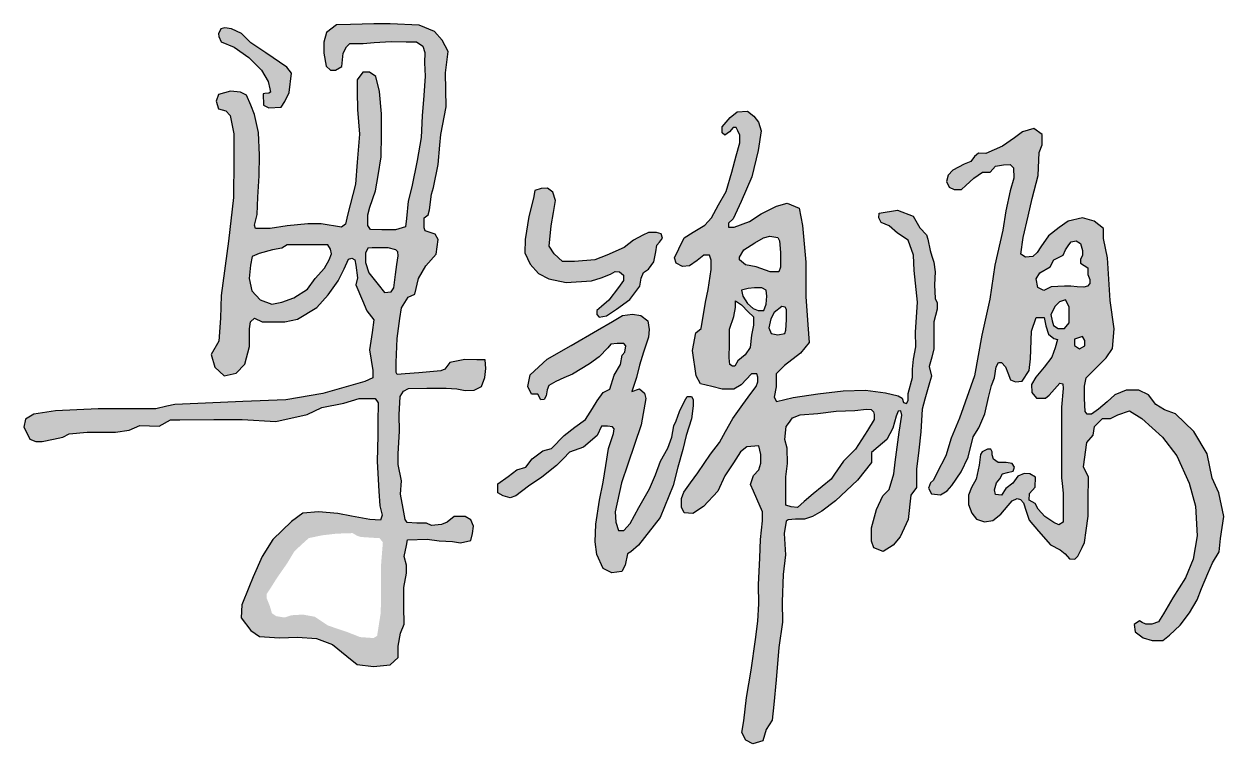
# Model space of a CAD drawing. Extents: x -534 to 560, y 572 to 1344.
# Drawn here: x 512.36 to 530.55, y 754.26 to 765.17 of the extents above; entities that cross this region are included whole.
import ezdxf

# ---------------------------------------------------------------- set-up
doc = ezdxf.new("R2010")
doc.units = 0
doc.header["$LTSCALE"] = 1000
doc.header["$MEASUREMENT"] = 0
doc.layers.add('TK', color=7, linetype='Continuous')
doc.layers.add('外轮廓线', color=2, linetype='Continuous')

# ---------------------------------------------------------------- blocks, each defined once
blk = doc.blocks.new('BFGGFHBDRSGS')
at = {"layer": 'TK'}
h = blk.add_hatch(color=4, dxfattribs=at)
h.dxf.hatch_style = 1
h.paths.add_polyline_path([(382090.7, -200856.2), (382076.7, -200860.1), (382073.7, -200867.8), (382076.5, -200876.9), (382085.2, -200878.9), (382090.1, -200884.5), (382094.4, -200905.8), (382094.3, -200936.5), (382093.9, -200980.2), (382088.1, -201030.9), (382079.6, -201094.6), (382079, -201120.8), (382076.9, -201147.8), (382068.1, -201163.2), (382072.3, -201177.9), (382083.1, -201188.2), (382097.3, -201185), (382107.4, -201174.5), (382112.8, -201154.1), (382112.8, -201133.5), (382114, -201125.2), (382118.5, -201120.9), (382127.4, -201125.1), (382140.6, -201125.1), (382153.7, -201125.1), (382168.8, -201122), (382191.3, -201108.4), (382204.3, -201093.6), (382216.1, -201077.5), (382223.1, -201063.3), (382228.3, -201052), (382232.2, -201051), (382235.5, -201052.8), (382236.6, -201059.1), (382238.6, -201073.9), (382236.5, -201082.1), (382244.4, -201100.1), (382249.6, -201112.2), (382257.7, -201122.8), (382255.6, -201137.8), (382252.8, -201158), (382256.6, -201182.1), (382256.6, -201190.5), (382247.3, -201194.8), (382198.1, -201208.8), (382155.1, -201216), (382104.9, -201218.2), (382061.4, -201220), (382025.6, -201221.6), (382016.2, -201223.7), (382003.6, -201226.6), (381978.9, -201226.6), (381936.4, -201226.7), (381886.5, -201229), (381861.3, -201233), (381851.5, -201238.8), (381849.7, -201248), (381853, -201254.7), (381856.6, -201262), (381863.4, -201264.9), (381870.9, -201264.9), (381884.3, -201261.9), (381895, -201259.5), (381902.3, -201255.7), (381923.5, -201253.9), (381956.4, -201254), (381972.5, -201251.6), (381984.7, -201246.1), (382007.3, -201246.7), (382020.5, -201239.3), (382031.5, -201239.3), (382071.2, -201239.1), (382104.1, -201239.1), (382143.3, -201241.4), (382179.9, -201233.2), (382197, -201224.9), (382222.6, -201220), (382240.4, -201214.5), (382259.1, -201214.5), (382262.6, -201219.7), (382262.4, -201242.3), (382262.3, -201257.7), (382261.5, -201288.2), (382263.6, -201322.8), (382264.6, -201339.7), (382267.3, -201350.6), (382265.4, -201356.5), (382253, -201355.8), (382231.8, -201351.7), (382215.7, -201348.7), (382193.1, -201346.8), (382174.7, -201348.4), (382161.7, -201358.2), (382140, -201379.1), (382127.3, -201398.7), (382116.8, -201422.5), (382111.9, -201435), (382103.9, -201455.2), (382102.8, -201470.5), (382114.4, -201485.3), (382124.5, -201492.3), (382147.5, -201493.8), (382168.5, -201493.1), (382191, -201494.4), (382209.6, -201501.6), (382226.2, -201515.2), (382238.1, -201525), (382257.4, -201527.3), (382276.7, -201525.2), (382285.9, -201516.7), (382285.9, -201503.5), (382288.7, -201488.4), (382293, -201477.6), (382292.7, -201457.2), (382292.6, -201435.2), (382295.8, -201418.3), (382295.8, -201409.1), (382293.2, -201399), (382295.6, -201386.1), (382296.8, -201379.6), (382319.8, -201378.6), (382333.9, -201380.7), (382349.4, -201381.3), (382358.8, -201383), (382370.8, -201380.1), (382372.8, -201372), (382374, -201363.3), (382370.8, -201356.2), (382364, -201352.2), (382351.4, -201352.2), (382343.3, -201358.8), (382336.4, -201361.6), (382324.8, -201362.6), (382319.2, -201359.8), (382307.8, -201359.8), (382296.5, -201359.4), (382294.3, -201355.9), (382291.9, -201342.7), (382288.9, -201326.2), (382290.1, -201310.7), (382286.1, -201291.4), (382286.1, -201279.1), (382287.6, -201252.7), (382287.4, -201233.7), (382288.2, -201212.1), (382292.1, -201206.1), (382298, -201203.1), (382319.6, -201202.6), (382342.1, -201202.5), (382354.4, -201203.4), (382364, -201205.4), (382374.7, -201204.9), (382383.3, -201200.7), (382387.1, -201190.1), (382388.3, -201179.5), (382387.5, -201169.4), (382377.8, -201169.4), (382363.9, -201169), (382346.3, -201172.7), (382340.5, -201180.5), (382335.8, -201182.3), (382310.1, -201184.5), (382294.2, -201185.9), (382284.9, -201186.7), (382283.6, -201184.2), (382283.6, -201172.5), (382284.9, -201144.5), (382288.1, -201121.1), (382289.8, -201108.8), (382297.8, -201096.5), (382305.3, -201093), (382309.7, -201074.6), (382318.5, -201059.9), (382330.2, -201046.3), (382332.7, -201029.2), (382329.2, -201022.8), (382317.4, -201019.1), (382316.2, -201015.4), (382316.2, -201003.8), (382321.2, -201000.4), (382322.7, -200994.6), (382325, -200976.3), (382327.1, -200968.3), (382332.7, -200941.7), (382334.7, -200919), (382335.8, -200906.7), (382342, -200874.5), (382341.3, -200834.7), (382344.3, -200809.9), (382337.3, -200796.8), (382328.5, -200786.7), (382310.7, -200779.2), (382276.9, -200777.7), (382257.7, -200777.7), (382230.5, -200778.3), (382214.3, -200778.6), (382202.4, -200787.6), (382199.5, -200798.9), (382199.5, -200811.7), (382202.2, -200827.1), (382207, -200831.7), (382212.8, -200831.7), (382220.3, -200827.2), (382221.9, -200811.9), (382225.7, -200804.3), (382229.6, -200800.7), (382245.1, -200800.5), (382258, -200799.3), (382277.8, -200798.3), (382295.5, -200798.4), (382307.3, -200798.4), (382315, -200803.7), (382317.3, -200810.9), (382316.9, -200822.9), (382317.6, -200838.5), (382315.9, -200861.2), (382314, -200885), (382312.8, -200910.1), (382308.1, -200936.9), (382301.8, -200967.6), (382297.8, -200984.4), (382295.8, -201004.6), (382294.6, -201014.5), (382282.9, -201017.9), (382266.9, -201017.9), (382253.6, -201017.3), (382250.5, -201012.8), (382250.5, -201000.4), (382253.2, -200991.5), (382259.8, -200972.3), (382262.6, -200954.5), (382266.1, -200932.6), (382266.6, -200907.1), (382266.5, -200882.6), (382264.2, -200856.5), (382260.1, -200839), (382252.5, -200833.8), (382244.8, -200833.8), (382238.2, -200843.1), (382238.2, -200857), (382238.5, -200877.5), (382240.9, -200906.2), (382238.3, -200938.8), (382236.3, -200964.6), (382227.1, -201000.7), (382224.7, -201011.1), (382219.8, -201014.6), (382196.1, -201010.7), (382180.7, -201010.7), (382156.7, -201013.3), (382136.7, -201016.4), (382119.7, -201016.4), (382118.4, -201012.4), (382121.8, -201000), (382122.6, -200979.6), (382124, -200954.8), (382124.2, -200930.6), (382123.3, -200904.5), (382118.6, -200883.5), (382114.3, -200872.3), (382109.1, -200860.7), (382102.3, -200857.2)])
h.paths.add_polyline_path([(382452.3, -201216.3), (382449.1, -201209.5), (382441.5, -201209.5), (382437.4, -201200.6), (382440, -201186.8), (382459.7, -201168.9), (382487.9, -201152.7), (382518.6, -201135), (382535.8, -201124.8), (382547.5, -201117.8), (382559.2, -201116.3), (382569, -201117.6), (382577.2, -201124), (382578.9, -201134.2), (382577.8, -201142.9), (382572.2, -201160.7), (382567.4, -201175.9), (382563.9, -201190.1), (382558.7, -201206.4), (382567.3, -201203.3), (382573.2, -201208.3), (382574.7, -201214.7), (382569.6, -201245.2), (382553.9, -201291), (382546.4, -201313), (382539.2, -201346.9), (382540, -201358.9), (382543, -201368.4), (382549.2, -201368.4), (382556.7, -201360.2), (382566.6, -201341.8), (382579, -201319.8), (382586, -201303.5), (382592, -201287.8), (382600.7, -201272.7), (382605.1, -201259.7), (382607.6, -201246.4), (382610.3, -201240.5), (382614.3, -201229.7), (382619.8, -201217.8), (382623, -201212.4), (382628.2, -201212.4), (382630, -201215.6), (382630, -201223), (382628.1, -201238.2), (382621.9, -201257.7), (382618.2, -201273.9), (382612, -201294.7), (382606.7, -201316), (382591.4, -201353.3), (382566.5, -201385.5), (382557.2, -201393.3), (382553.3, -201395.7), (382550.8, -201409), (382546.9, -201416.3), (382535.2, -201417.8), (382525.3, -201412.7), (382517.8, -201396.4), (382515.6, -201381.6), (382516.4, -201361.3), (382520.9, -201333.1), (382525.2, -201312.2), (382528.3, -201292.8), (382531.5, -201272.8), (382535.1, -201261.2), (382537, -201255.3), (382538.1, -201249.8), (382536.1, -201247.8), (382530.3, -201246.7), (382523.2, -201246.7), (382518, -201257.6), (382502, -201271.2), (382485.7, -201277), (382479, -201284.5), (382470.5, -201292.9), (382453.5, -201306.3), (382438.1, -201316.7), (382423.3, -201328), (382416.7, -201330.6), (382408.5, -201328.3), (382402.4, -201324.5), (382402.4, -201314.1), (382414.5, -201305.6), (382424.6, -201297.8), (382434.8, -201294.8), (382442.2, -201285), (382454.7, -201275.7), (382464.9, -201272.8), (382479.6, -201257.8), (382492, -201248.2), (382504.4, -201239), (382512.6, -201226.4), (382518.3, -201217.5), (382525.2, -201207.6), (382532.9, -201203.7), (382538.1, -201187.5), (382545.2, -201175.1), (382547.4, -201164.2), (382550.5, -201160.5), (382551.4, -201153.1), (382549.3, -201150.5), (382541.3, -201150.4), (382534, -201151.2), (382530.7, -201155.3), (382520.6, -201165.9), (382509.1, -201174.3), (382489.5, -201186.1), (382479.4, -201190.4), (382470, -201194.6), (382461.8, -201199.5), (382459.8, -201204.6), (382458.8, -201211.4), (382456.2, -201215.6)])
h.paths.add_polyline_path([(382847.1, -200998.5), (382868.2, -200995.1), (382886.6, -201001.9), (382894.4, -201015.6), (382902.1, -201023.6), (382903.9, -201028.9), (382906.4, -201042.1), (382908.4, -201048.4), (382910.6, -201055.5), (382912.2, -201067), (382911.6, -201082), (382912.2, -201098), (382914.7, -201103.2), (382914.7, -201110.5), (382910.7, -201125.2), (382910.7, -201140.7), (382910.7, -201156.7), (382908.3, -201166.4), (382905.3, -201177.3), (382907.8, -201188.4), (382905.5, -201196.5), (382900.4, -201215.5), (382897.2, -201227.2), (382895.4, -201253.5), (382893.1, -201274.7), (382890.4, -201296.9), (382890.4, -201318.2), (382883.9, -201327.4), (382880.8, -201355.6), (382871.5, -201376.1), (382863.4, -201385.6), (382851.7, -201393.2), (382840.8, -201388.6), (382838, -201381.1), (382838, -201365.4), (382843.7, -201344), (382851.1, -201328.3), (382858.5, -201320.6), (382864, -201302.6), (382865.5, -201288.8), (382870.4, -201253.9), (382873.2, -201233.9), (382872.3, -201228.8), (382869.2, -201229.4), (382866.7, -201235.2), (382862.7, -201249.2), (382855.9, -201262.6), (382845.9, -201271.1), (382838.1, -201277.7), (382838.1, -201289.3), (382821.8, -201309.7), (382796.1, -201333.8), (382780, -201346.1), (382769.1, -201352.3), (382759.9, -201355.2), (382749.3, -201355.2), (382740.8, -201356.1), (382738.5, -201357.7), (382736.3, -201372), (382737.6, -201397.1), (382735.2, -201420), (382733.9, -201451.8), (382734.4, -201475.3), (382730.1, -201504.9), (382727, -201542.9), (382724.2, -201571.4), (382722.3, -201589.8), (382715, -201600.6), (382711.2, -201613.9), (382699.7, -201617.5), (382691.4, -201613), (382686.7, -201604.1), (382689.3, -201590.4), (382692.4, -201563.4), (382697.6, -201531.4), (382702.8, -201495.5), (382705.5, -201474.4), (382706.7, -201453.9), (382706.4, -201431.9), (382707.7, -201400.3), (382708.7, -201379), (382711.1, -201357.3), (382711.1, -201346.7), (382704.4, -201331.7), (382700.3, -201322.6), (382696.8, -201314.9), (382700.3, -201304.5), (382706.8, -201297.7), (382709, -201290.1), (382709, -201279.8), (382706.8, -201269.9), (382692.5, -201270.8), (382685.3, -201276.7), (382676.9, -201289.5), (382666.9, -201304.8), (382658.7, -201322.5), (382642.1, -201340.6), (382629.6, -201348.8), (382619.7, -201347.8), (382616.3, -201341.5), (382616.3, -201331.3), (382619, -201323.7), (382627, -201312.8), (382635.5, -201301.3), (382650.1, -201279.4), (382660.6, -201265.8), (382667.8, -201253.1), (382676.2, -201237.8), (382688.1, -201221.4), (382697.3, -201208.7), (382703.4, -201200.5), (382705.4, -201195), (382705.4, -201189.7), (382704.2, -201185.8), (382698.1, -201185.8), (382686, -201198.8), (382677.4, -201203.6), (382663.9, -201203.8), (382651.7, -201200.6), (382638.5, -201197.4), (382633.5, -201188.3), (382629.2, -201158.5), (382633, -201138.1), (382639.2, -201133.1), (382644.4, -201102.4), (382647.5, -201087.6), (382651.1, -201064.3), (382651.1, -201053.4), (382649, -201047.6), (382642.6, -201047.6), (382634.6, -201053.5), (382625.8, -201059.9), (382617.8, -201060.6), (382610.2, -201056.6), (382608.2, -201050.4), (382613.2, -201040.1), (382619.6, -201027.1), (382630.2, -201020.5), (382643.5, -201012.3), (382651.5, -201003.9), (382659.6, -200988.6), (382668.7, -200973.1), (382675.1, -200950.7), (382680.3, -200931.6), (382684.5, -200916.4), (382684.5, -200907.4), (382682.1, -200902.3), (382680.3, -200898.7), (382676.8, -200898.7), (382672.4, -200903.7), (382666.9, -200907.3), (382664, -200904.7), (382664, -200897.7), (382673.1, -200886.7), (382681.2, -200880.4), (382693.4, -200879.3), (382700.7, -200885.1), (382706.4, -200892.3), (382709.5, -200902.4), (382705.9, -200925.3), (382698.3, -200955.9), (382686.1, -200984.8), (382676.8, -201004.9), (382671.4, -201010), (382671.4, -201014.9), (382678, -201014.9), (382695.7, -201008), (382709.4, -200999.1), (382727.3, -200990.3), (382739.7, -200986.6), (382753.7, -200992.7), (382757.5, -201013), (382761.4, -201055.5), (382761.4, -201095.6), (382763.9, -201128.7), (382765.4, -201149.2), (382755.3, -201161.9), (382736.6, -201176.1), (382726.9, -201185.8), (382726.9, -201201), (382724.7, -201213.2), (382727.1, -201218), (382746.8, -201213.6), (382775.4, -201209.2), (382804.8, -201205.6), (382831.2, -201204.8), (382854.2, -201207.8), (382869, -201211.4), (382873.7, -201214.1), (382875.2, -201219.1), (382878.9, -201220.3), (382880.9, -201217), (382880.9, -201208.8), (382885.9, -201189.9), (382885.9, -201180.2), (382887, -201168.9), (382889.6, -201154.5), (382889.5, -201137.2), (382891.6, -201102.1), (382887.7, -201065.2), (382887, -201047.6), (382880.7, -201030.1), (382868.4, -201021.8), (382858.8, -201013.3), (382849.2, -201009.3), (382846.6, -201004)])
h.paths.add_polyline_path([(382445.3, -200972.1), (382443.8, -200981), (382438.4, -201002.3), (382434.1, -201029.3), (382433.6, -201044.7), (382440, -201057.8), (382449.6, -201068.7), (382461.8, -201075.2), (382481.9, -201079.2), (382511.4, -201077.5), (382522.8, -201073.7), (382533.7, -201069.7), (382539, -201066.6), (382544, -201067), (382548.7, -201070.9), (382548.7, -201077.1), (382543.1, -201085.1), (382531.7, -201099.9), (382523.2, -201107.2), (382517.6, -201112), (382517.6, -201116.5), (382520.5, -201119.9), (382528.8, -201118.1), (382540.5, -201110.2), (382556.3, -201099.3), (382567.9, -201083.4), (382569.3, -201074.1), (382572.3, -201067.5), (382578.1, -201063.8), (382584.3, -201055.3), (382586.5, -201043.4), (382587.6, -201035.8), (382590.9, -201032.1), (382594.4, -201027.5), (382592.6, -201022.5), (382587.2, -201020.8), (382577.8, -201020.8), (382571.5, -201024), (382560.5, -201030), (382549.7, -201038.3), (382529.5, -201047.5), (382515.4, -201052.7), (382491.6, -201054.7), (382477.6, -201054.7), (382467.8, -201045.7), (382462.1, -201037.1), (382464.6, -201013.2), (382467.2, -200997.8), (382469.7, -200983.6), (382466.4, -200973.9), (382460, -200969.4), (382452.9, -200969.6)])
h.paths.add_polyline_path([(383150.4, -201473.9), (383144.3, -201478.2), (383145.5, -201486.9), (383154.9, -201493.6), (383165.3, -201496.9), (383177.9, -201496.9), (383185.5, -201490.7), (383197.9, -201478.8), (383208.9, -201464.5), (383217.6, -201449.4), (383223, -201436.3), (383230.4, -201418.8), (383235.7, -201406.4), (383243.4, -201393.5), (383244.8, -201377.9), (383249, -201352.4), (383242.9, -201324.8), (383235.2, -201307.4), (383229.3, -201279.1), (383213.9, -201252.9), (383192.7, -201232.3), (383179.6, -201227.8), (383169.6, -201221.5), (383161.1, -201210.5), (383149.7, -201204.8), (383135.1, -201204.8), (383121.6, -201210.3), (383112.7, -201218.3), (383102.9, -201227.2), (383094.7, -201233), (383089.7, -201233), (383087.2, -201229.8), (383086.3, -201214.6), (383086.5, -201200.2), (383088.5, -201190.4), (383101.3, -201177.7), (383111.5, -201167.3), (383119.2, -201156.2), (383120.9, -201133.5), (383116.2, -201100.1), (383113.1, -201050.5), (383108.5, -201027.9), (383108.5, -201016.4), (383097.8, -201007.8), (383083.9, -201003.7), (383067.4, -201007.6), (383056.7, -201015), (383044.3, -201024.9), (383035.5, -201037.5), (383031.2, -201044.4), (383026.3, -201049), (383017.5, -201049.9), (383012.3, -201046.2), (383014.8, -201026.8), (383020.8, -201001.9), (383025.4, -200981.2), (383032.5, -200954.6), (383033.4, -200927.7), (383037, -200918.9), (383037, -200906.5), (383027.4, -200899.8), (383014, -200903.4), (383004.8, -200910.6), (382990.6, -200920.1), (382971.4, -200929), (382962.6, -200928.5), (382958, -200932.2), (382953.9, -200938), (382946.1, -200941.3), (382932.7, -200948.3), (382927.4, -200954), (382925.6, -200961.3), (382928.4, -200968), (382934.5, -200970.9), (382943.1, -200970.9), (382948.2, -200966.1), (382957.4, -200957.5), (382967.5, -200950.5), (382976.4, -200950.5), (382982.5, -200943.6), (382991.8, -200942), (382999.9, -200941.6), (383003.6, -200945.4), (383003.8, -200957.7), (382999.8, -200972.5), (382994.8, -200995.6), (382991, -201018.4), (382981.7, -201059.1), (382976.2, -201098.7), (382966.8, -201140.9), (382958.1, -201188.3), (382940.6, -201237.4), (382930.9, -201260.7), (382924.8, -201281.4), (382914.3, -201301.5), (382910.4, -201309.7), (382906.7, -201312.8), (382904.4, -201319.1), (382907.8, -201325.6), (382918.4, -201326.8), (382926.1, -201322.3), (382931.7, -201316.2), (382942.4, -201300.3), (382950.9, -201283.2), (382956.7, -201259.2), (382963.1, -201248.7), (382970.2, -201232.5), (382974.6, -201213.4), (382977.9, -201199.4), (382981.5, -201190.4), (382983.5, -201177.7), (382986, -201172.5), (382989.7, -201172.5), (382994.1, -201177.5), (382997.1, -201184.8), (383000.3, -201192.8), (383005.8, -201195.1), (383013.6, -201194.4), (383021.7, -201181.8), (383023.6, -201168.3), (383024.7, -201135.9), (383029.9, -201120.3), (383039.5, -201120.1), (383041.3, -201129.9), (383044.4, -201139.7), (383050.5, -201144.5), (383055.1, -201145.9), (383052, -201155.3), (383048.4, -201166.3), (383039.5, -201178.1), (383029.6, -201189.8), (383024.6, -201198.1), (383025, -201207.7), (383030.3, -201214.2), (383040.9, -201214.2), (383045.3, -201210.6), (383051.3, -201203.8), (383057.5, -201196.8), (383061.3, -201197.5), (383061.7, -201203), (383059.7, -201224.7), (383059.7, -201256.1), (383059.6, -201307.4), (383060.3, -201313.5), (383061.6, -201325.5), (383061.6, -201347.3), (383061.5, -201358.8), (383056.6, -201362.1), (383050.6, -201359.2), (383040.2, -201352.2), (383032.3, -201343.5), (383028.9, -201337), (383022, -201333.1), (383022.4, -201325.4), (383028.7, -201317.9), (383029.2, -201306.2), (383022.6, -201302.3), (383016, -201301.9), (383008.7, -201305.3), (383003, -201313.3), (382994.8, -201319.4), (382989.8, -201327.3), (382982.7, -201326.7), (382981.3, -201321.2), (382983.7, -201313), (382987.8, -201308.1), (382990.7, -201302.5), (382996.6, -201301), (383003.2, -201299.3), (383004.8, -201294.8), (383002.1, -201290.5), (382995.1, -201289.2), (382985.7, -201289.1), (382980.1, -201285.5), (382978.7, -201280.3), (382978.9, -201276.9), (382977.2, -201273.6), (382973.2, -201273.6), (382966.9, -201276.6), (382965, -201280), (382963.6, -201292.4), (382960.1, -201308.6), (382954.8, -201318.2), (382951.1, -201327.3), (382951.1, -201338.3), (382955.2, -201348.3), (382960.5, -201355.3), (382969.9, -201358.6), (382979.6, -201356.9), (382988.8, -201349.3), (382997.2, -201339.5), (383002, -201333.8), (383007.7, -201331.2), (383011.7, -201332.5), (383015.2, -201336.3), (383018.4, -201346.1), (383021.7, -201356.5), (383032.8, -201369.2), (383046.7, -201385.1), (383057.9, -201390.9), (383064, -201395.8), (383068.8, -201401.7), (383075.1, -201402), (383078.5, -201398.3), (383083.5, -201388.4), (383086.5, -201382.6), (383088.2, -201368.7), (383090.8, -201352), (383090.8, -201332.6), (383091, -201306.2), (383085.1, -201294.1), (383089.2, -201266), (383096.7, -201257.5), (383097.9, -201247.2), (383107.4, -201238), (383116.8, -201238), (383125.2, -201233.6), (383138.7, -201228.9), (383153.3, -201237.9), (383177.5, -201259.7), (383194.1, -201281.4), (383208.4, -201313.3), (383215.8, -201340.3), (383217.8, -201374.6), (383213.3, -201402.1), (383204.3, -201423.9), (383189.6, -201446.9), (383178.6, -201465.6), (383172.5, -201475.2), (383164.8, -201477.6), (383157.8, -201477.6), (383153.7, -201475.8)])
h.paths.add_polyline_path([(382079.3, -200783.3), (382076.7, -200789.1), (382077, -200792.3), (382079.8, -200798.7), (382094.8, -200804.9), (382112, -200816.7), (382126.7, -200831.8), (382134.5, -200844.7), (382136.5, -200853.6), (382137, -200857.4), (382135.2, -200858.4), (382130.7, -200859), (382128.7, -200859.3), (382129.2, -200872.3), (382135.2, -200875.4), (382149.6, -200874.6), (382154, -200868.2), (382159, -200857.6), (382161.7, -200835.1), (382156.3, -200828.2), (382131.6, -200811.4), (382114.2, -200799.6), (382103.3, -200789), (382091.8, -200783.5), (382083.9, -200782.4)], flags=17)
h.paths.add_polyline_path([(382250.7, -201039.3), (382247.9, -201045.1), (382247.9, -201055.9), (382252, -201068.1), (382262.9, -201081.6), (382270.3, -201090.8), (382277.7, -201090.2), (382281, -201085.6), (382282.9, -201070.1), (382284.5, -201058.3), (382286, -201048), (382285.7, -201043.4), (382283.2, -201041), (382274.5, -201038.8), (382267.5, -201038.8), (382255.9, -201038.8)], flags=16)
h.paths.add_polyline_path([(382207.1, -201040.4), (382203.9, -201035.3), (382193.2, -201035.3), (382175.7, -201035.5), (382156.8, -201035.5), (382150.5, -201039.4), (382139.6, -201041.3), (382124.1, -201045.3), (382115.7, -201048.8), (382113.8, -201059), (382112.3, -201074.5), (382115.6, -201089.2), (382125, -201099.5), (382138.9, -201104.4), (382150.2, -201102.2), (382164.2, -201097.2), (382180.4, -201086.9), (382189.3, -201074.8), (382200.3, -201062.5), (382205.5, -201052.7), (382208.2, -201045.7)], flags=16)
h.paths.add_polyline_path([(382268.2, -201382.3), (382264, -201377.1), (382257.6, -201377.1), (382242.6, -201376.1), (382238.5, -201374.8), (382232.8, -201371.6), (382214.5, -201372.2), (382197.8, -201374.1), (382181.8, -201377.4), (382175.5, -201383.1), (382165.2, -201392.6), (382156.6, -201406.8), (382144.4, -201424.4), (382136.6, -201436.8), (382132.8, -201442.4), (382132.8, -201447.7), (382136.3, -201456.4), (382138.9, -201465.2), (382144, -201468.5), (382153.5, -201470), (382161.7, -201467.4), (382174.9, -201466.6), (382188.7, -201469.1), (382204, -201479.3), (382226.7, -201487), (382241.8, -201492.9), (382257.3, -201494), (382261.5, -201491.5), (382265.6, -201465.3), (382266.2, -201447.3), (382266.2, -201422.6), (382266.2, -201407.5), (382267.6, -201390)], flags=16)
h.paths.add_polyline_path([(382733.5, -201107.3), (382724.4, -201114.4), (382720.5, -201121.8), (382718.2, -201132.1), (382720.9, -201138.6), (382728.7, -201140.3), (382736.8, -201138.6), (382738.1, -201134.9), (382739, -201122.8), (382739, -201110.9), (382737.4, -201108.2)], flags=16)
h.paths.add_polyline_path([(382694.2, -201086.4), (382686.4, -201088.2), (382688, -201095.1), (382693.6, -201103.8), (382699.9, -201109.6), (382705.7, -201112), (382712.4, -201112), (382715.2, -201104.6), (382716.1, -201095.3), (382715, -201088.3), (382710.2, -201085.5), (382701.6, -201085.5)], flags=16)
h.paths.add_polyline_path([(382679.6, -201100.6), (382686.3, -201105.5), (382694.3, -201113.4), (382700.4, -201119.5), (382700.4, -201129.1), (382698.2, -201140.6), (382696.4, -201155.2), (382690.8, -201163.7), (382682.2, -201170.6), (382678.6, -201176.9), (382676.1, -201176.9), (382672.9, -201175.1), (382672.2, -201167), (382672.4, -201150.8), (382672.6, -201133.8), (382677.6, -201119.1), (382679.6, -201108.4), (382679.6, -201104.2)], flags=16)
h.paths.add_polyline_path([(382684.1, -201049.8), (382689.2, -201041.3), (382702.1, -201032.9), (382711.9, -201027.1), (382719.3, -201025.4), (382728.7, -201026.9), (382730.8, -201030.5), (382731.8, -201044.2), (382731.9, -201061.3), (382729.8, -201066.8), (382720, -201066.8), (382703.5, -201061), (382691.2, -201058.6), (382684.1, -201052.8)], flags=16)
h.paths.add_polyline_path([(382741.1, -201243.7), (382746, -201237.3), (382754.7, -201233.5), (382775.4, -201232.2), (382796.8, -201229.5), (382818.6, -201228.5), (382832, -201227.1), (382837.8, -201227.5), (382840.2, -201230.3), (382841.2, -201233.1), (382841.2, -201239.2), (382833.3, -201251.9), (382819.2, -201273.7), (382805.4, -201287.5), (382795, -201302.9), (382791.1, -201308.6), (382770, -201325.9), (382759.6, -201334.9), (382751.7, -201341.8), (382744.2, -201341), (382738.1, -201338.9), (382738, -201318.7), (382738, -201306), (382739.9, -201290.3), (382739.5, -201272.6), (382736.8, -201262.6), (382738.7, -201247.4)], flags=16)
h.paths.add_polyline_path([(383063.1, -201083.4), (383047.6, -201084.5), (383039.1, -201088.7), (383031.8, -201085), (383029.9, -201075), (383034.4, -201068.2), (383046.3, -201061.2), (383050.6, -201052.8), (383061.7, -201047.6), (383064.3, -201041.1), (383068.2, -201035.5), (383070.7, -201031.8), (383076.7, -201030.5), (383081.9, -201033.8), (383084.1, -201042), (383084, -201047.5), (383081.9, -201052.6), (383081.9, -201056.7), (383085.9, -201059.4), (383090.2, -201062.3), (383090.2, -201069.8), (383092.5, -201075.9), (383092.5, -201080.5), (383090, -201083.5), (383085.7, -201084.7), (383078, -201084.5), (383070.5, -201083.4)], flags=16)
h.paths.add_polyline_path([(383064.3, -201099.6), (383057.2, -201101.9), (383052, -201106.8), (383047.1, -201116.5), (383048.8, -201123.9), (383050.2, -201129.6), (383055.7, -201132.8), (383062.9, -201132.8), (383068.7, -201126.4), (383068.7, -201118.2), (383068.4, -201107.6)], flags=16)
h.paths.add_polyline_path([(383083.9, -201142.4), (383074.9, -201145.3), (383074.9, -201152.9), (383080.4, -201156.5), (383086.8, -201153), (383086.8, -201146.8)], flags=16)
at = {"layer": 'TK', "color": 4}
blk.add_lwpolyline([(382090.7, -200856.2), (382076.7, -200860.1), (382073.7, -200867.8), (382076.5, -200876.9), (382085.2, -200878.9), (382090.1, -200884.5), (382094.4, -200905.8), (382094.3, -200936.5), (382093.9, -200980.2), (382088.1, -201030.9), (382079.6, -201094.6), (382079, -201120.8), (382076.9, -201147.8), (382068.1, -201163.2), (382072.3, -201177.9), (382083.1, -201188.2), (382097.3, -201185), (382107.4, -201174.5), (382112.8, -201154.1), (382112.8, -201133.5), (382114, -201125.2), (382118.5, -201120.9), (382127.4, -201125.1), (382140.6, -201125.1), (382153.7, -201125.1), (382168.8, -201122), (382191.3, -201108.4), (382204.3, -201093.6), (382216.1, -201077.5), (382223.1, -201063.3), (382228.3, -201052), (382232.2, -201051), (382235.5, -201052.8), (382236.6, -201059.1), (382238.6, -201073.9), (382236.5, -201082.1), (382244.4, -201100.1), (382249.6, -201112.2), (382257.7, -201122.8), (382255.6, -201137.8), (382252.8, -201158), (382256.6, -201182.1), (382256.6, -201190.5), (382247.3, -201194.8), (382198.1, -201208.8), (382155.1, -201216), (382104.9, -201218.2), (382061.4, -201220), (382025.6, -201221.6), (382016.2, -201223.7), (382003.6, -201226.6), (381978.9, -201226.6), (381936.4, -201226.7), (381886.5, -201229), (381861.3, -201233), (381851.5, -201238.8), (381849.7, -201248), (381853, -201254.7), (381856.6, -201262), (381863.4, -201264.9), (381870.9, -201264.9), (381884.3, -201261.9), (381895, -201259.5), (381902.3, -201255.7), (381923.5, -201253.9), (381956.4, -201254), (381972.5, -201251.6), (381984.7, -201246.1), (382007.3, -201246.7), (382020.5, -201239.3), (382031.5, -201239.3), (382071.2, -201239.1), (382104.1, -201239.1), (382143.3, -201241.4), (382179.9, -201233.2), (382197, -201224.9), (382222.6, -201220), (382240.4, -201214.5), (382259.1, -201214.5), (382262.6, -201219.7), (382262.4, -201242.3), (382262.3, -201257.7), (382261.5, -201288.2), (382263.6, -201322.8), (382264.6, -201339.7), (382267.3, -201350.6), (382265.4, -201356.5), (382253, -201355.8), (382231.8, -201351.7), (382215.7, -201348.7), (382193.1, -201346.8), (382174.7, -201348.4), (382161.7, -201358.2), (382140, -201379.1), (382127.3, -201398.7), (382116.8, -201422.5), (382111.9, -201435), (382103.9, -201455.2), (382102.8, -201470.5), (382114.4, -201485.3), (382124.5, -201492.3), (382147.5, -201493.8), (382168.5, -201493.1), (382191, -201494.4), (382209.6, -201501.6), (382226.2, -201515.2), (382238.1, -201525), (382257.4, -201527.3), (382276.7, -201525.2), (382285.9, -201516.7), (382285.9, -201503.5), (382288.7, -201488.4), (382293, -201477.6), (382292.7, -201457.2), (382292.6, -201435.2), (382295.8, -201418.3), (382295.8, -201409.1), (382293.2, -201399), (382295.6, -201386.1), (382296.8, -201379.6), (382319.8, -201378.6), (382333.9, -201380.7), (382349.4, -201381.3), (382358.8, -201383), (382370.8, -201380.1), (382372.8, -201372), (382374, -201363.3), (382370.8, -201356.2), (382364, -201352.2), (382351.4, -201352.2), (382343.3, -201358.8), (382336.4, -201361.6), (382324.8, -201362.6), (382319.2, -201359.8), (382307.8, -201359.8), (382296.5, -201359.4), (382294.3, -201355.9), (382291.9, -201342.7), (382288.9, -201326.2), (382290.1, -201310.7), (382286.1, -201291.4), (382286.1, -201279.1), (382287.6, -201252.7), (382287.4, -201233.7), (382288.2, -201212.1), (382292.1, -201206.1), (382298, -201203.1), (382319.6, -201202.6), (382342.1, -201202.5), (382354.4, -201203.4), (382364, -201205.4), (382374.7, -201204.9), (382383.3, -201200.7), (382387.1, -201190.1), (382388.3, -201179.5), (382387.5, -201169.4), (382377.8, -201169.4), (382363.9, -201169), (382346.3, -201172.7), (382340.5, -201180.5), (382335.8, -201182.3), (382310.1, -201184.5), (382294.2, -201185.9), (382284.9, -201186.7), (382283.6, -201184.2), (382283.6, -201172.5), (382284.9, -201144.5), (382288.1, -201121.1), (382289.8, -201108.8), (382297.8, -201096.5), (382305.3, -201093), (382309.7, -201074.6), (382318.5, -201059.9), (382330.2, -201046.3), (382332.7, -201029.2), (382329.2, -201022.8), (382317.4, -201019.1), (382316.2, -201015.4), (382316.2, -201003.8), (382321.2, -201000.4), (382322.7, -200994.6), (382325, -200976.3), (382327.1, -200968.3), (382332.7, -200941.7), (382334.7, -200919), (382335.8, -200906.7), (382342, -200874.5), (382341.3, -200834.7), (382344.3, -200809.9), (382337.3, -200796.8), (382328.5, -200786.7), (382310.7, -200779.2), (382276.9, -200777.7), (382257.7, -200777.7), (382230.5, -200778.3), (382214.3, -200778.6), (382202.4, -200787.6), (382199.5, -200798.9), (382199.5, -200811.7), (382202.2, -200827.1), (382207, -200831.7), (382212.8, -200831.7), (382220.3, -200827.2), (382221.9, -200811.9), (382225.7, -200804.3), (382229.6, -200800.7), (382245.1, -200800.5), (382258, -200799.3), (382277.8, -200798.3), (382295.5, -200798.4), (382307.3, -200798.4), (382315, -200803.7), (382317.3, -200810.9), (382316.9, -200822.9), (382317.6, -200838.5), (382315.9, -200861.2), (382314, -200885), (382312.8, -200910.1), (382308.1, -200936.9), (382301.8, -200967.6), (382297.8, -200984.4), (382295.8, -201004.6), (382294.6, -201014.5), (382282.9, -201017.9), (382266.9, -201017.9), (382253.6, -201017.3), (382250.5, -201012.8), (382250.5, -201000.4), (382253.2, -200991.5), (382259.8, -200972.3), (382262.6, -200954.5), (382266.1, -200932.6), (382266.6, -200907.1), (382266.5, -200882.6), (382264.2, -200856.5), (382260.1, -200839), (382252.5, -200833.8), (382244.8, -200833.8), (382238.2, -200843.1), (382238.2, -200857), (382238.5, -200877.5), (382240.9, -200906.2), (382238.3, -200938.8), (382236.3, -200964.6), (382227.1, -201000.7), (382224.7, -201011.1), (382219.8, -201014.6), (382196.1, -201010.7), (382180.7, -201010.7), (382156.7, -201013.3), (382136.7, -201016.4), (382119.7, -201016.4), (382118.4, -201012.4), (382121.8, -201000), (382122.6, -200979.6), (382124, -200954.8), (382124.2, -200930.6), (382123.3, -200904.5), (382118.6, -200883.5), (382114.3, -200872.3), (382109.1, -200860.7), (382102.3, -200857.2), (382090.7, -200856.2)], dxfattribs=at)
for points in [[(382079.3, -200783.3), (382076.7, -200789.1), (382077, -200792.3), (382079.8, -200798.7), (382094.8, -200804.9), (382112, -200816.7), (382126.7, -200831.8), (382134.5, -200844.7), (382136.5, -200853.6), (382137, -200857.4), (382135.2, -200858.4), (382130.7, -200859), (382128.7, -200859.3), (382129.2, -200872.3), (382135.2, -200875.4), (382149.6, -200874.6), (382154, -200868.2), (382159, -200857.6), (382161.7, -200835.1), (382156.3, -200828.2), (382131.6, -200811.4), (382114.2, -200799.6), (382103.3, -200789), (382091.8, -200783.5), (382083.9, -200782.4)], [(382847.1, -200998.5), (382868.2, -200995.1), (382886.6, -201001.9), (382894.4, -201015.6), (382902.1, -201023.6), (382903.9, -201028.9), (382906.4, -201042.1), (382908.4, -201048.4), (382910.6, -201055.5), (382912.2, -201067), (382911.6, -201082), (382912.2, -201098), (382914.7, -201103.2), (382914.7, -201110.5), (382910.7, -201125.2), (382910.7, -201140.7), (382910.7, -201156.7), (382908.3, -201166.4), (382905.3, -201177.3), (382907.8, -201188.4), (382905.5, -201196.5), (382900.4, -201215.5), (382897.2, -201227.2), (382895.4, -201253.5), (382893.1, -201274.7), (382890.4, -201296.9), (382890.4, -201318.2), (382883.9, -201327.4), (382880.8, -201355.6), (382871.5, -201376.1), (382863.4, -201385.6), (382851.7, -201393.2), (382840.8, -201388.6), (382838, -201381.1), (382838, -201365.4), (382843.7, -201344), (382851.1, -201328.3), (382858.5, -201320.6), (382864, -201302.6), (382865.5, -201288.8), (382870.4, -201253.9), (382873.2, -201233.9), (382872.3, -201228.8), (382869.2, -201229.4), (382866.7, -201235.2), (382862.7, -201249.2), (382855.9, -201262.6), (382845.9, -201271.1), (382838.1, -201277.7), (382838.1, -201289.3), (382821.8, -201309.7), (382796.1, -201333.8), (382780, -201346.1), (382769.1, -201352.3), (382759.9, -201355.2), (382749.3, -201355.2), (382740.8, -201356.1), (382738.5, -201357.7), (382736.3, -201372), (382737.6, -201397.1), (382735.2, -201420), (382733.9, -201451.8), (382734.4, -201475.3), (382730.1, -201504.9), (382727, -201542.9), (382724.2, -201571.4), (382722.3, -201589.8), (382715, -201600.6), (382711.2, -201613.9), (382699.7, -201617.5), (382691.4, -201613), (382686.7, -201604.1), (382689.3, -201590.4), (382692.4, -201563.4), (382697.6, -201531.4), (382702.8, -201495.5), (382705.5, -201474.4), (382706.7, -201453.9), (382706.4, -201431.9), (382707.7, -201400.3), (382708.7, -201379), (382711.1, -201357.3), (382711.1, -201346.7), (382704.4, -201331.7), (382700.3, -201322.6), (382696.8, -201314.9), (382700.3, -201304.5), (382706.8, -201297.7), (382709, -201290.1), (382709, -201279.8), (382706.8, -201269.9), (382692.5, -201270.8), (382685.3, -201276.7), (382676.9, -201289.5), (382666.9, -201304.8), (382658.7, -201322.5), (382642.1, -201340.6), (382629.6, -201348.8), (382619.7, -201347.8), (382616.3, -201341.5), (382616.3, -201331.3), (382619, -201323.7), (382627, -201312.8), (382635.5, -201301.3), (382650.1, -201279.4), (382660.6, -201265.8), (382667.8, -201253.1), (382676.2, -201237.8), (382688.1, -201221.4), (382697.3, -201208.7), (382703.4, -201200.5), (382705.4, -201195), (382705.4, -201189.7), (382704.2, -201185.8), (382698.1, -201185.8), (382686, -201198.8), (382677.4, -201203.6), (382663.9, -201203.8), (382651.7, -201200.6), (382638.5, -201197.4), (382633.5, -201188.3), (382629.2, -201158.5), (382633, -201138.1), (382639.2, -201133.1), (382644.4, -201102.4), (382647.5, -201087.6), (382651.1, -201064.3), (382651.1, -201053.4), (382649, -201047.6), (382642.6, -201047.6), (382634.6, -201053.5), (382625.8, -201059.9), (382617.8, -201060.6), (382610.2, -201056.6), (382608.2, -201050.4), (382613.2, -201040.1), (382619.6, -201027.1), (382630.2, -201020.5), (382643.5, -201012.3), (382651.5, -201003.9), (382659.6, -200988.6), (382668.7, -200973.1), (382675.1, -200950.7), (382680.3, -200931.6), (382684.5, -200916.4), (382684.5, -200907.4), (382682.1, -200902.3), (382680.3, -200898.7), (382676.8, -200898.7), (382672.4, -200903.7), (382666.9, -200907.3), (382664, -200904.7), (382664, -200897.7), (382673.1, -200886.7), (382681.2, -200880.4), (382693.4, -200879.3), (382700.7, -200885.1), (382706.4, -200892.3), (382709.5, -200902.4), (382705.9, -200925.3), (382698.3, -200955.9), (382686.1, -200984.8), (382676.8, -201004.9), (382671.4, -201010), (382671.4, -201014.9), (382678, -201014.9), (382695.7, -201008), (382709.4, -200999.1), (382727.3, -200990.3), (382739.7, -200986.6), (382753.7, -200992.7), (382757.5, -201013), (382761.4, -201055.5), (382761.4, -201095.6), (382763.9, -201128.7), (382765.4, -201149.2), (382755.3, -201161.9), (382736.6, -201176.1), (382726.9, -201185.8), (382726.9, -201201), (382724.7, -201213.2), (382727.1, -201218), (382746.8, -201213.6), (382775.4, -201209.2), (382804.8, -201205.6), (382831.2, -201204.8), (382854.2, -201207.8), (382869, -201211.4), (382873.7, -201214.1), (382875.2, -201219.1), (382878.9, -201220.3), (382880.9, -201217), (382880.9, -201208.8), (382885.9, -201189.9), (382885.9, -201180.2), (382887, -201168.9), (382889.6, -201154.5), (382889.5, -201137.2), (382891.6, -201102.1), (382887.7, -201065.2), (382887, -201047.6), (382880.7, -201030.1), (382868.4, -201021.8), (382858.8, -201013.3), (382849.2, -201009.3), (382846.6, -201004)], [(383150.4, -201473.9), (383144.3, -201478.2), (383145.5, -201486.9), (383154.9, -201493.6), (383165.3, -201496.9), (383177.9, -201496.9), (383185.5, -201490.7), (383197.9, -201478.8), (383208.9, -201464.5), (383217.6, -201449.4), (383223, -201436.3), (383230.4, -201418.8), (383235.7, -201406.4), (383243.4, -201393.5), (383244.8, -201377.9), (383249, -201352.4), (383242.9, -201324.8), (383235.2, -201307.4), (383229.3, -201279.1), (383213.9, -201252.9), (383192.7, -201232.3), (383179.6, -201227.8), (383169.6, -201221.5), (383161.1, -201210.5), (383149.7, -201204.8), (383135.1, -201204.8), (383121.6, -201210.3), (383112.7, -201218.3), (383102.9, -201227.2), (383094.7, -201233), (383089.7, -201233), (383087.2, -201229.8), (383086.3, -201214.6), (383086.5, -201200.2), (383088.5, -201190.4), (383101.3, -201177.7), (383111.5, -201167.3), (383119.2, -201156.2), (383120.9, -201133.5), (383116.2, -201100.1), (383113.1, -201050.5), (383108.5, -201027.9), (383108.5, -201016.4), (383097.8, -201007.8), (383083.9, -201003.7), (383067.4, -201007.6), (383056.7, -201015), (383044.3, -201024.9), (383035.5, -201037.5), (383031.2, -201044.4), (383026.3, -201049), (383017.5, -201049.9), (383012.3, -201046.2), (383014.8, -201026.8), (383020.8, -201001.9), (383025.4, -200981.2), (383032.5, -200954.6), (383033.4, -200927.7), (383037, -200918.9), (383037, -200906.5), (383027.4, -200899.8), (383014, -200903.4), (383004.8, -200910.6), (382990.6, -200920.1), (382971.4, -200929), (382962.6, -200928.5), (382958, -200932.2), (382953.9, -200938), (382946.1, -200941.3), (382932.7, -200948.3), (382927.4, -200954), (382925.6, -200961.3), (382928.4, -200968), (382934.5, -200970.9), (382943.1, -200970.9), (382948.2, -200966.1), (382957.4, -200957.5), (382967.5, -200950.5), (382976.4, -200950.5), (382982.5, -200943.6), (382991.8, -200942), (382999.9, -200941.6), (383003.6, -200945.4), (383003.8, -200957.7), (382999.8, -200972.5), (382994.8, -200995.6), (382991, -201018.4), (382981.7, -201059.1), (382976.2, -201098.7), (382966.8, -201140.9), (382958.1, -201188.3), (382940.6, -201237.4), (382930.9, -201260.7), (382924.8, -201281.4), (382914.3, -201301.5), (382910.4, -201309.7), (382906.7, -201312.8), (382904.4, -201319.1), (382907.8, -201325.6), (382918.4, -201326.8), (382926.1, -201322.3), (382931.7, -201316.2), (382942.4, -201300.3), (382950.9, -201283.2), (382956.7, -201259.2), (382963.1, -201248.7), (382970.2, -201232.5), (382974.6, -201213.4), (382977.9, -201199.4), (382981.5, -201190.4), (382983.5, -201177.7), (382986, -201172.5), (382989.7, -201172.5), (382994.1, -201177.5), (382997.1, -201184.8), (383000.3, -201192.8), (383005.8, -201195.1), (383013.6, -201194.4), (383021.7, -201181.8), (383023.6, -201168.3), (383024.7, -201135.9), (383029.9, -201120.3), (383039.5, -201120.1), (383041.3, -201129.9), (383044.4, -201139.7), (383050.5, -201144.5), (383055.1, -201145.9), (383052, -201155.3), (383048.4, -201166.3), (383039.5, -201178.1), (383029.6, -201189.8), (383024.6, -201198.1), (383025, -201207.7), (383030.3, -201214.2), (383040.9, -201214.2), (383045.3, -201210.6), (383051.3, -201203.8), (383057.5, -201196.8), (383061.3, -201197.5), (383061.7, -201203), (383059.7, -201224.7), (383059.7, -201256.1), (383059.6, -201307.4), (383060.3, -201313.5), (383061.6, -201325.5), (383061.6, -201347.3), (383061.5, -201358.8), (383056.6, -201362.1), (383050.6, -201359.2), (383040.2, -201352.2), (383032.3, -201343.5), (383028.9, -201337), (383022, -201333.1), (383022.4, -201325.4), (383028.7, -201317.9), (383029.2, -201306.2), (383022.6, -201302.3), (383016, -201301.9), (383008.7, -201305.3), (383003, -201313.3), (382994.8, -201319.4), (382989.8, -201327.3), (382982.7, -201326.7), (382981.3, -201321.2), (382983.7, -201313), (382987.8, -201308.1), (382990.7, -201302.5), (382996.6, -201301), (383003.2, -201299.3), (383004.8, -201294.8), (383002.1, -201290.5), (382995.1, -201289.2), (382985.7, -201289.1), (382980.1, -201285.5), (382978.7, -201280.3), (382978.9, -201276.9), (382977.2, -201273.6), (382973.2, -201273.6), (382966.9, -201276.6), (382965, -201280), (382963.6, -201292.4), (382960.1, -201308.6), (382954.8, -201318.2), (382951.1, -201327.3), (382951.1, -201338.3), (382955.2, -201348.3), (382960.5, -201355.3), (382969.9, -201358.6), (382979.6, -201356.9), (382988.8, -201349.3), (382997.2, -201339.5), (383002, -201333.8), (383007.7, -201331.2), (383011.7, -201332.5), (383015.2, -201336.3), (383018.4, -201346.1), (383021.7, -201356.5), (383032.8, -201369.2), (383046.7, -201385.1), (383057.9, -201390.9), (383064, -201395.8), (383068.8, -201401.7), (383075.1, -201402), (383078.5, -201398.3), (383083.5, -201388.4), (383086.5, -201382.6), (383088.2, -201368.7), (383090.8, -201352), (383090.8, -201332.6), (383091, -201306.2), (383085.1, -201294.1), (383089.2, -201266), (383096.7, -201257.5), (383097.9, -201247.2), (383107.4, -201238), (383116.8, -201238), (383125.2, -201233.6), (383138.7, -201228.9), (383153.3, -201237.9), (383177.5, -201259.7), (383194.1, -201281.4), (383208.4, -201313.3), (383215.8, -201340.3), (383217.8, -201374.6), (383213.3, -201402.1), (383204.3, -201423.9), (383189.6, -201446.9), (383178.6, -201465.6), (383172.5, -201475.2), (383164.8, -201477.6), (383157.8, -201477.6), (383153.7, -201475.8)], [(382445.3, -200972.1), (382443.8, -200981), (382438.4, -201002.3), (382434.1, -201029.3), (382433.6, -201044.7), (382440, -201057.8), (382449.6, -201068.7), (382461.8, -201075.2), (382481.9, -201079.2), (382511.4, -201077.5), (382522.8, -201073.7), (382533.7, -201069.7), (382539, -201066.6), (382544, -201067), (382548.7, -201070.9), (382548.7, -201077.1), (382543.1, -201085.1), (382531.7, -201099.9), (382523.2, -201107.2), (382517.6, -201112), (382517.6, -201116.5), (382520.5, -201119.9), (382528.8, -201118.1), (382540.5, -201110.2), (382556.3, -201099.3), (382567.9, -201083.4), (382569.3, -201074.1), (382572.3, -201067.5), (382578.1, -201063.8), (382584.3, -201055.3), (382586.5, -201043.4), (382587.6, -201035.8), (382590.9, -201032.1), (382594.4, -201027.5), (382592.6, -201022.5), (382587.2, -201020.8), (382577.8, -201020.8), (382571.5, -201024), (382560.5, -201030), (382549.7, -201038.3), (382529.5, -201047.5), (382515.4, -201052.7), (382491.6, -201054.7), (382477.6, -201054.7), (382467.8, -201045.7), (382462.1, -201037.1), (382464.6, -201013.2), (382467.2, -200997.8), (382469.7, -200983.6), (382466.4, -200973.9), (382460, -200969.4), (382452.9, -200969.6)], [(382684.1, -201049.8), (382689.2, -201041.3), (382702.1, -201032.9), (382711.9, -201027.1), (382719.3, -201025.4), (382728.7, -201026.9), (382730.8, -201030.5), (382731.8, -201044.2), (382731.9, -201061.3), (382729.8, -201066.8), (382720, -201066.8), (382703.5, -201061), (382691.2, -201058.6), (382684.1, -201052.8)], [(382207.1, -201040.4), (382203.9, -201035.3), (382193.2, -201035.3), (382175.7, -201035.5), (382156.8, -201035.5), (382150.5, -201039.4), (382139.6, -201041.3), (382124.1, -201045.3), (382115.7, -201048.8), (382113.8, -201059), (382112.3, -201074.5), (382115.6, -201089.2), (382125, -201099.5), (382138.9, -201104.4), (382150.2, -201102.2), (382164.2, -201097.2), (382180.4, -201086.9), (382189.3, -201074.8), (382200.3, -201062.5), (382205.5, -201052.7), (382208.2, -201045.7)], [(382250.7, -201039.3), (382247.9, -201045.1), (382247.9, -201055.9), (382252, -201068.1), (382262.9, -201081.6), (382270.3, -201090.8), (382277.7, -201090.2), (382281, -201085.6), (382282.9, -201070.1), (382284.5, -201058.3), (382286, -201048), (382285.7, -201043.4), (382283.2, -201041), (382274.5, -201038.8), (382267.5, -201038.8), (382255.9, -201038.8)], [(383063.1, -201083.4), (383047.6, -201084.5), (383039.1, -201088.7), (383031.8, -201085), (383029.9, -201075), (383034.4, -201068.2), (383046.3, -201061.2), (383050.6, -201052.8), (383061.7, -201047.6), (383064.3, -201041.1), (383068.2, -201035.5), (383070.7, -201031.8), (383076.7, -201030.5), (383081.9, -201033.8), (383084.1, -201042), (383084, -201047.5), (383081.9, -201052.6), (383081.9, -201056.7), (383085.9, -201059.4), (383090.2, -201062.3), (383090.2, -201069.8), (383092.5, -201075.9), (383092.5, -201080.5), (383090, -201083.5), (383085.7, -201084.7), (383078, -201084.5), (383070.5, -201083.4)], [(382694.2, -201086.4), (382686.4, -201088.2), (382688, -201095.1), (382693.6, -201103.8), (382699.9, -201109.6), (382705.7, -201112), (382712.4, -201112), (382715.2, -201104.6), (382716.1, -201095.3), (382715, -201088.3), (382710.2, -201085.5), (382701.6, -201085.5)], [(383064.3, -201099.6), (383057.2, -201101.9), (383052, -201106.8), (383047.1, -201116.5), (383048.8, -201123.9), (383050.2, -201129.6), (383055.7, -201132.8), (383062.9, -201132.8), (383068.7, -201126.4), (383068.7, -201118.2), (383068.4, -201107.6)], [(382679.6, -201100.6), (382686.3, -201105.5), (382694.3, -201113.4), (382700.4, -201119.5), (382700.4, -201129.1), (382698.2, -201140.6), (382696.4, -201155.2), (382690.8, -201163.7), (382682.2, -201170.6), (382678.6, -201176.9), (382676.1, -201176.9), (382672.9, -201175.1), (382672.2, -201167), (382672.4, -201150.8), (382672.6, -201133.8), (382677.6, -201119.1), (382679.6, -201108.4), (382679.6, -201104.2)], [(382733.5, -201107.3), (382724.4, -201114.4), (382720.5, -201121.8), (382718.2, -201132.1), (382720.9, -201138.6), (382728.7, -201140.3), (382736.8, -201138.6), (382738.1, -201134.9), (382739, -201122.8), (382739, -201110.9), (382737.4, -201108.2)], [(382452.3, -201216.3), (382449.1, -201209.5), (382441.5, -201209.5), (382437.4, -201200.6), (382440, -201186.8), (382459.7, -201168.9), (382487.9, -201152.7), (382518.6, -201135), (382535.8, -201124.8), (382547.5, -201117.8), (382559.2, -201116.3), (382569, -201117.6), (382577.2, -201124), (382578.9, -201134.2), (382577.8, -201142.9), (382572.2, -201160.7), (382567.4, -201175.9), (382563.9, -201190.1), (382558.7, -201206.4), (382567.3, -201203.3), (382573.2, -201208.3), (382574.7, -201214.7), (382569.6, -201245.2), (382553.9, -201291), (382546.4, -201313), (382539.2, -201346.9), (382540, -201358.9), (382543, -201368.4), (382549.2, -201368.4), (382556.7, -201360.2), (382566.6, -201341.8), (382579, -201319.8), (382586, -201303.5), (382592, -201287.8), (382600.7, -201272.7), (382605.1, -201259.7), (382607.6, -201246.4), (382610.3, -201240.5), (382614.3, -201229.7), (382619.8, -201217.8), (382623, -201212.4), (382628.2, -201212.4), (382630, -201215.6), (382630, -201223), (382628.1, -201238.2), (382621.9, -201257.7), (382618.2, -201273.9), (382612, -201294.7), (382606.7, -201316), (382591.4, -201353.3), (382566.5, -201385.5), (382557.2, -201393.3), (382553.3, -201395.7), (382550.8, -201409), (382546.9, -201416.3), (382535.2, -201417.8), (382525.3, -201412.7), (382517.8, -201396.4), (382515.6, -201381.6), (382516.4, -201361.3), (382520.9, -201333.1), (382525.2, -201312.2), (382528.3, -201292.8), (382531.5, -201272.8), (382535.1, -201261.2), (382537, -201255.3), (382538.1, -201249.8), (382536.1, -201247.8), (382530.3, -201246.7), (382523.2, -201246.7), (382518, -201257.6), (382502, -201271.2), (382485.7, -201277), (382479, -201284.5), (382470.5, -201292.9), (382453.5, -201306.3), (382438.1, -201316.7), (382423.3, -201328), (382416.7, -201330.6), (382408.5, -201328.3), (382402.4, -201324.5), (382402.4, -201314.1), (382414.5, -201305.6), (382424.6, -201297.8), (382434.8, -201294.8), (382442.2, -201285), (382454.7, -201275.7), (382464.9, -201272.8), (382479.6, -201257.8), (382492, -201248.2), (382504.4, -201239), (382512.6, -201226.4), (382518.3, -201217.5), (382525.2, -201207.6), (382532.9, -201203.7), (382538.1, -201187.5), (382545.2, -201175.1), (382547.4, -201164.2), (382550.5, -201160.5), (382551.4, -201153.1), (382549.3, -201150.5), (382541.3, -201150.4), (382534, -201151.2), (382530.7, -201155.3), (382520.6, -201165.9), (382509.1, -201174.3), (382489.5, -201186.1), (382479.4, -201190.4), (382470, -201194.6), (382461.8, -201199.5), (382459.8, -201204.6), (382458.8, -201211.4), (382456.2, -201215.6)], [(383083.9, -201142.4), (383074.9, -201145.3), (383074.9, -201152.9), (383080.4, -201156.5), (383086.8, -201153), (383086.8, -201146.8)], [(382741.1, -201243.7), (382746, -201237.3), (382754.7, -201233.5), (382775.4, -201232.2), (382796.8, -201229.5), (382818.6, -201228.5), (382832, -201227.1), (382837.8, -201227.5), (382840.2, -201230.3), (382841.2, -201233.1), (382841.2, -201239.2), (382833.3, -201251.9), (382819.2, -201273.7), (382805.4, -201287.5), (382795, -201302.9), (382791.1, -201308.6), (382770, -201325.9), (382759.6, -201334.9), (382751.7, -201341.8), (382744.2, -201341), (382738.1, -201338.9), (382738, -201318.7), (382738, -201306), (382739.9, -201290.3), (382739.5, -201272.6), (382736.8, -201262.6), (382738.7, -201247.4)]]:
    blk.add_lwpolyline(points, close=True, dxfattribs=at)
blk = doc.blocks.new('A$C37B82D5D')
at = {"xscale": 1.25, "yscale": 1.25, "zscale": 1.25}
blk.add_blockref('BFGGFHBDRSGS', (-376730, 269546.9), dxfattribs=at)

msp = doc.modelspace()

# ---------------------------------------------------------------- block references
at = {"layer": '外轮廓线', "ltscale": 0.03, "xscale": 0.01040000000011787, "yscale": 0.01040000000011787, "zscale": 0.01040000000024591}
msp.add_blockref('A$C37B82D5D', (-533.694, 571.998), dxfattribs=at)

doc.saveas('drawing.dxf')
